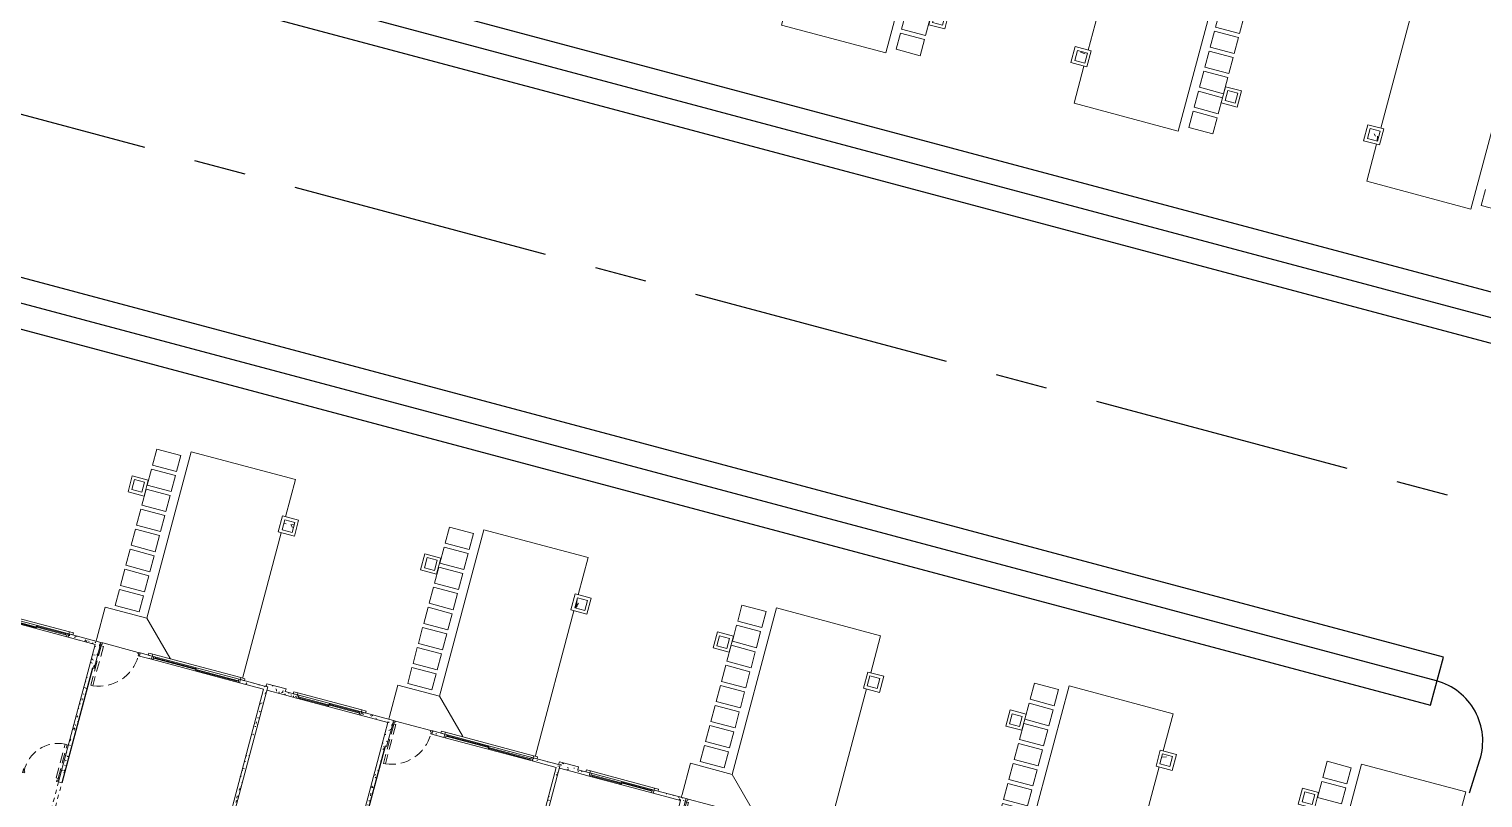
# Model space of a CAD drawing. Header units: metres. Extents: x 689715 to 690980, y 1005284 to 1006835.
# Drawn here: x 690868.11 to 690903.16, y 1005614.45 to 1005632.98 of the extents above; entities that cross this region are included whole.
import ezdxf

# ---------------------------------------------------------------- set-up
doc = ezdxf.new("R2010")
doc.units = ezdxf.units.M
for name, pattern in [('CENTER', [2, 1.25, -0.25, 0.25, -0.25]), ('HIDDEN', [0.375, 0.25, -0.125]), ('Overhead', [0.00396875, 0.00238125, -0.0015875]), ('PHANTOM', [2.5, 1.25, -0.25, 0.25, -0.25, 0.25, -0.25])]:
    doc.linetypes.add(name, pattern=pattern)
for name, color, linetype in [('0_HUELLAS CASAS CASTILLA', 1, 'Continuous'), ('0_NUMERO DE LOTE FASE V', 3, 'Continuous'), ('C-CALLE-ACERA', 8, 'Continuous'), ('CALLES-CENTRO', 2, 'CENTER')]:
    doc.layers.add(name, color=color, linetype=linetype)
for name, color, linetype, lineweight in [('Líneas ocultas', 7, 'HIDDEN', 13), ('Medium Lines', 10, 'Continuous', 18), ('Modelos genéricos', 7, 'Continuous', 13), ('Muros', 7, 'Continuous', 13), ('Overhead', 7, 'Overhead', 13), ('Patrón de corte', 7, 'Continuous', 13), ('Pilares estructurales', 7, 'Continuous', 25), ('Plan Swing', 7, 'HIDDEN', 13), ('Puertas', 7, 'Continuous', 13), ('Suelos', 7, 'Continuous', 9), ('Ventanas', 7, 'Continuous', 13)]:
    doc.layers.add(name, color=color, linetype=linetype, lineweight=lineweight)
pattern_1 = [(49.99999999999996, (0, -2.328306436538696e-10), (0.4377584771638401, -0.03836033982117172), [0.04599999999999997, -0.5029999999999996]), (354.9999999999999, (0, -2.328306436538696e-10), (-0.0843952140696779, 0.4580987315439033), [0.037, -0.402]), (100.451, (0.03600000008009374, -0.003000000258907676), (0.3526758939897786, 0.4199401312074266), [0.03899999999999999, -0.427]), (46.18399999999996, (0, 0.121999999973923), (0.6506308650644553, -0.1004214988211121), [0.06899999999999998, -0.7539999999999997]), (96.63599999999995, (0.05400000012014061, 0.113999999826774), (0.570191611846052, 0.5938707988951815), [0.058, -0.6409999999999998]), (351.1839999999999, (0, 0.121999999973923), (0.5697220635397624, 0.5936975411065765), [0.05499999999999999, -0.6039999999999999]), (21, (0.06099999987054616, 0.09100000001490116), (0.3642747293136029, -0.245780230253577), [0.04599999999999997, -0.5029999999999996]), (326, (0.06099999987054616, 0.09100000001490116), (0.1482769546615402, 0.4415777901075864), [0.03699999999999999, -0.4019999999999999]), (71.451, (0.09099999989848584, 0.07100000022910535), (0.512048302653334, 0.1963072483374968), [0.03900000000000001, -0.4270000000000002]), (37.49999999999998, (0, -2.328306436538696e-10), (0.007375797972208928, 0.2022933454275577), [0.02, -0.3769999999999999, 0.02, -0.3879999999999999, -0.4039999999999999]), (37.49999999999998, (0, -2.328306436538696e-10), (0.007375797972208928, 0.2022933454275577), [-0.8059999999999998, 0.02, -0.384]), (7.49999999999994, (0, -2.328306436538696e-10), (0.1600503399492728, 0.2399435114399267), [0.02, -0.2129999999999999, 0.02, -0.3679999999999999, -0.154]), (7.49999999999994, (0, -2.328306436538696e-10), (0.1600503399492728, 0.2399435114399267), [-0.6209999999999999, 0.02, -0.134]), (327.5, (-0.136000000173226, -2.328306436538696e-10), (0.325416223879766, -0.01404568388630395), [0.02, -0.132, 0.02, -0.455, -0.6309999999999999]), (327.5, (-0.136000000173226, -2.328306436538696e-10), (0.325416223879766, -0.01404568388630395), [-0.6279999999999999, 0.02, -0.6109999999999999]), (317.4999999999999, (-0.1970000000437722, -2.328306436538696e-10), (0.3554815006055005, 0.06081860510782444), [0.01999999999999999, -0.1779999999999999, 0.01999999999999999, -0.2959999999999999, -0.4479999999999997]), (317.4999999999999, (-0.1970000000437722, -2.328306436538696e-10), (0.3554815006055005, 0.06081860510782444), [-0.5139999999999997, 0.01999999999999999, -0.4279999999999998])]

# ---------------------------------------------------------------- blocks, each defined once
blk = doc.blocks.new('M_Opening-Door - 1_20 x 2_21 m-892349-PLANO CLAVE _8 CASAS EN HILERA_ - Dependent 1')
at = {"layer": 'Medium Lines', "color": 53}
for p, q in [((-0.6081886567164145, 0.04000000000000224), (-0.6081886567164145, -0.03999999999999618)), ((0.591811343283585, -0.03999999999999618), (0.591811343283585, 0.04000000000000224))]:
    blk.add_line(p, q, dxfattribs=at)
at = {"layer": 'Overhead', "color": 253}
for p, q in [((0.591811343283585, 0.04000000000000224), (-0.6081886567164145, 0.04000000000000224)), ((-0.6081886567164145, -0.03999999999999618), (0.591811343283585, -0.03999999999999618))]:
    blk.add_line(p, q, dxfattribs=at)
blk = doc.blocks.new('Window-Sliding - VENTANA DE 2_20 X 1_20-1540986-PLANO CLAVE _8 CASAS EN HILERA_ - Dependent 1')
at = {"layer": 'Ventanas', "color": 253}
for p, q in [((1.100365830454672, 0.04), (-1.099634169545327, 0.04)), ((-1.099634169545327, 0.04), (-1.099634169545327, -0.03999999999902364)), ((-1.099634169545327, 0.04000000000097637), (1.100365830454672, 0.04000000000097637)), ((-1.061534169779908, -0.03999999999902364), (-1.061534169779908, 0.04000000000097637)), ((-1.061534169779908, 0.04000000000097637), (-1.061534169779908, -0.03999999999902365)), ((1.062265830467165, 9.714248738745823e-13), (-1.061534169779908, 9.714248738745823e-13)), ((-1.026609169545286, 0.04000000000097637), (-1.026609169545286, 9.714248738745823e-13)), ((-0.02185916954532734, 0.02000000000096879), (-1.026609169545286, 0.02000000000096879)), ((-0.02185916954532734, 0.04000000000097637), (-0.02185916954532734, 9.714248738745823e-13)), ((0.000365830454672653, 9.714248738745823e-13), (0.000365830454672653, 0.04000000000097637)), ((0.000365830454672653, 9.714248738745823e-13), (0.000365830454672653, -0.03999999999902364)), ((0.02259083045467268, -0.03999999999902364), (0.02259083045467268, 9.714248738745823e-13)), ((1.027340830454717, -0.03999999999902364), (1.027340830454717, 9.714248738745823e-13)), ((1.062265830467165, 0.04000000000097637), (1.062265830467165, -0.03999999999902365)), ((1.100365830454672, -0.03999999999902364), (1.100365830454672, 0.04)), ((-1.099634169545327, -0.03999999999902364), (1.100365830454672, -0.03999999999902364)), ((-1.099634169545327, -0.03999999999902364), (1.100365830454672, -0.03999999999902364)), ((-1.09963416929923, -0.03999999999902364), (1.100365830455644, -0.03999999999902364)), ((0.02259083045467268, -0.0199999999990375), (1.027340830454716, -0.0199999999990375))]:
    blk.add_line(p, q, dxfattribs=at)
blk = doc.blocks.new('Window-Sliding - VENTANA DE 1_60 X 1_20-1540950-PLANO CLAVE _8 CASAS EN HILERA_ - Dependent 1')
at = {"layer": 'Ventanas', "color": 253}
for p, q in [((-0.799634169545327, -0.04), (-0.799634169545327, 0.03999999999902364)), ((-0.799634169545327, 0.03999999999902364), (0.8003658304546724, 0.03999999999902364)), ((-0.7996341695453272, 0.03999999999902364), (0.8003658304546725, 0.03999999999902364)), ((-0.7996341692992297, 0.03999999999902364), (0.800365830455645, 0.03999999999902364)), ((-0.7615341697799087, 0.03999999999902364), (-0.7615341697799087, -0.04000000000097637)), ((-0.7615341697799087, -0.04000000000097637), (-0.7615341697799087, 0.03999999999902365)), ((0.000365830454672653, -9.714248738745823e-13), (0.000365830454672653, 0.03999999999902364)), ((0.02259083045467268, 0.03999999999902364), (0.02259083045467268, -9.714248738745823e-13)), ((0.02259083045467268, 0.0199999999990375), (0.7273408304547152, 0.0199999999990375)), ((0.7273408304547152, 0.03999999999902364), (0.7273408304547152, -9.714248738745823e-13)), ((0.7622658304671647, -0.04000000000097637), (0.7622658304671647, 0.03999999999902365)), ((0.8003658304546724, 0.03999999999902364), (0.8003658304546724, -0.04)), ((0.8003658304546724, -0.04), (-0.799634169545327, -0.04)), ((-0.7996341695453272, -0.04000000000097637), (0.8003658304546725, -0.04000000000097637)), ((0.7622658304671647, -9.714248738745823e-13), (-0.761534169779909, -9.714248738745823e-13)), ((-0.7266091695452884, -0.04000000000097637), (-0.7266091695452884, -9.714248738745823e-13)), ((-0.02185916954532734, -0.02000000000096879), (-0.7266091695452884, -0.02000000000096879)), ((-0.02185916954532734, -0.04000000000097637), (-0.02185916954532734, -9.714248738745823e-13)), ((0.000365830454672653, -9.714248738745823e-13), (0.000365830454672653, -0.04000000000097637))]:
    blk.add_line(p, q, dxfattribs=at)
blk = doc.blocks.new('M_MOLDURA SENCILLA PARA VENTANAS - 2_20x1_20-1429797-PLANO CLAVE _8 CASAS EN HILERA_ - Dependent 1')
at = {"layer": 'Modelos genéricos', "color": 9, "lineweight": 9}
for p, q in [((-0.975000000000008, 0.08999999999999686), (-1.075000000000009, 0.08999999999999686)), ((-1.075000000000009, 0.08999999999999686), (-1.075000000000009, 0.04000000000000823)), ((-1.075000000000009, 0.04000000000000823), (-0.975000000000008, 0.04000000000000823)), ((-0.975000000000008, 0.04000000000000823), (-0.975000000000008, 0.08999999999999686)), ((1.324999999999992, 0.08999999999999686), (1.224999999999992, 0.08999999999999686)), ((1.224999999999992, 0.08999999999999686), (1.224999999999992, 0.04000000000000823)), ((1.224999999999992, 0.04000000000000823), (1.324999999999992, 0.04000000000000823)), ((1.324999999999992, 0.04000000000000823), (1.324999999999992, 0.08999999999999686))]:
    blk.add_line(p, q, dxfattribs=at)
at = {"layer": 'Modelos genéricos', "color": 253}
blk.add_line((-0.9750000000000082, 0.09000000000000001), (1.224999999999992, 0.09000000000000001), dxfattribs=at)
blk = doc.blocks.new('M_MOLDURA SENCILLA PARA VENTANAS - 1_20x1_60-V5-PLANO CLAVE _8 CASAS EN HILERA_ - Dependent 1')
at = {"layer": 'Modelos genéricos', "color": 9, "lineweight": 9}
for p, q in [((-0.675000000000009, 0.08999999999999686), (-0.7750000000000079, 0.08999999999999686)), ((-0.7750000000000079, 0.08999999999999686), (-0.7750000000000079, 0.04000000000000823)), ((-0.7750000000000079, 0.04000000000000823), (-0.675000000000009, 0.04000000000000823)), ((-0.675000000000009, 0.04000000000000823), (-0.675000000000009, 0.08999999999999686)), ((1.024999999999992, 0.08999999999999686), (0.9249999999999912, 0.08999999999999686)), ((0.9249999999999912, 0.08999999999999686), (0.9249999999999912, 0.04000000000000823)), ((0.9249999999999912, 0.04000000000000823), (1.024999999999992, 0.04000000000000823)), ((1.024999999999992, 0.04000000000000823), (1.024999999999992, 0.08999999999999686))]:
    blk.add_line(p, q, dxfattribs=at)
at = {"layer": 'Modelos genéricos', "color": 253}
blk.add_line((-0.675000000000008, 0.09000000000000001), (0.924999999999992, 0.09000000000000001), dxfattribs=at)
blk = doc.blocks.new('M_SINGLE DOOR_PRINCIPAL - _98 x 2_18-1543017-PLANO CLAVE _8 CASAS EN HILERA_ - Dependent 1')
at = {"layer": 'Plan Swing', "color": 253}
for p, q in [((0.4089999999999979, 0.04000000000001053), (0.4089999999999979, 1.02000000000001)), ((0.4600000000000514, 1.02000000000001), (0.4089999999999979, 1.02000000000001)), ((0.4600000000000514, 0.04000000000001053), (0.4600000000000514, 1.02000000000001)), ((0.4600000000000514, 0.04000000000001053), (0.4089999999999979, 0.04000000000001053))]:
    blk.add_line(p, q, dxfattribs=at)
blk.add_arc((0.520000000000048, 0.04480403496726841), 0.9814928273890571, 96.49364626227735, 179.9999999999998, dxfattribs=at)
at = {"layer": 'Puertas', "color": 9, "lineweight": 9}
for p, q in [((-0.460000000000006, 0.04000000000000724), (-0.4900000000000043, 0.04000000000000717)), ((-0.4600000000000058, -0.0122499999999987), (-0.460000000000006, 0.04000000000000724)), ((0.4899999999999966, 0.0400000000000091), (0.4599999999999982, 0.04000000000000896)), ((0.4599999999999982, 0.04000000000000896), (0.4599999999999982, -0.01224999999999695)), ((-0.4900000000000041, -0.03999999999999282), (-0.4400000000000057, -0.03999999999999271)), ((-0.4400000000000058, -0.01224999999999866), (-0.4600000000000058, -0.0122499999999987)), ((-0.4400000000000057, -0.03999999999999271), (-0.4400000000000058, -0.01224999999999866)), ((0.4599999999999982, -0.01224999999999695), (0.4399999999999982, -0.01224999999999702)), ((0.4399999999999982, -0.01224999999999702), (0.4399999999999982, -0.03999999999999092)), ((0.4399999999999982, -0.03999999999999092), (0.4899999999999966, -0.03999999999999099))]:
    blk.add_line(p, q, dxfattribs=at)
at = {"layer": 'Puertas', "color": 253}
for p, q in [((-0.4600000000000056, -0.01224999999998467), (-0.4600000000000056, -0.01099999999998057)), ((-0.4550000000000055, -0.01099999999998056), (-0.4600000000000056, -0.01099999999998057)), ((-0.4550000000000054, -0.01099999999998668), (-0.4600000000000054, -0.0109999999999867)), ((-0.4600000000000056, -0.01224999999998467), (-0.4550000000000055, -0.01224999999998466)), ((-0.4550000000000055, -0.01099999999998056), (-0.4550000000000055, -0.01224999999998466)), ((-0.4550000000000054, -0.01099999999998668), (-0.4550000000000054, -0.0122499999999908))]:
    blk.add_line(p, q, dxfattribs=at)
blk = doc.blocks.new('PV_PUERTA SENCILLA - _90 x 2_17-1542279-PLANO CLAVE _8 CASAS EN HILERA_ - Dependent 1')
at = {"layer": 'Líneas ocultas', "color": 253}
for p, q in [((0.3683286352964649, 0.03999999999999443), (0.3683286352964649, 0.8799999999999943)), ((0.4193286352964649, 0.8799999999999943), (0.3683286352964649, 0.8799999999999943)), ((0.4193286352964649, 0.03999999999999443), (0.4193286352964649, 0.8799999999999943)), ((0.4193286352964649, 0.03999999999999443), (0.3683286352964649, 0.03999999999999443))]:
    blk.add_line(p, q, dxfattribs=at)
blk.add_arc((0.4193286352964647, 0.03999999999997304), 0.841546790142994, 93.47440736753113, 183.4744073675307, dxfattribs=at)
at = {"layer": 'Puertas', "color": 253}
for p, q in [((-0.4500000000000027, -0.05000000000000356), (-0.450000000000003, 0.04999999999999645)), ((-0.4450000000000029, 0.04999999999999647), (-0.450000000000003, 0.04999999999999645)), ((-0.4450000000000029, 0.04999999999999647), (-0.4450000000000027, -0.05000000000000354)), ((-0.4500000000000027, -0.05000000000000356), (-0.4450000000000027, -0.05000000000000354))]:
    blk.add_line(p, q, dxfattribs=at)
at = {"layer": 'Puertas', "color": 9, "lineweight": 9}
for p, q in [((-0.4200000000000045, 0.03999999999999649), (-0.4450000000000046, 0.03999999999999646)), ((-0.4200000000000044, -0.01225000000000943), (-0.4200000000000045, 0.03999999999999649)), ((0.4499484307344891, 0.03999999999999823), (0.4200000000000014, 0.03999999999999804)), ((0.4200000000000014, 0.03999999999999804), (0.4200000000000016, -0.01225000000000783)), ((-0.4450000000000042, -0.04000000000000354), (-0.4000000000000044, -0.04000000000000346)), ((-0.4000000000000044, -0.01225000000000941), (-0.4200000000000044, -0.01225000000000943)), ((-0.4000000000000044, -0.04000000000000346), (-0.4000000000000044, -0.01225000000000941)), ((0.4200000000000016, -0.01225000000000783), (0.4000000000000016, -0.0122500000000079)), ((0.4000000000000016, -0.0122500000000079), (0.4000000000000013, -0.04000000000000183)), ((0.4000000000000013, -0.04000000000000183), (0.4499484307344889, -0.04000000000000187))]:
    blk.add_line(p, q, dxfattribs=at)
blk = doc.blocks.new('M_Concrete-Rectangular-Column - _25x_25-V7-PLANO CLAVE _8 CASAS EN HILERA_ - Dependent 1')
at = {"layer": 'Pilares estructurales', "lineweight": 13}
h = blk.add_hatch(dxfattribs=at)
h.set_pattern_fill('CONCRETE', color=256, style=0, pattern_type=2)
h.set_pattern_definition([(49.99999999999999, (-7.957000000000001, -75.643), (1.457020047383542, -0.1273482686276515), [0.152, -1.676]), (355, (-7.957000000000001, -75.643), (-0.2818653023739907, 1.528382135238966), [0.122, -1.341]), (100.451, (-7.835, -75.653), (1.17546538358712, 1.400456044289996), [0.13, -1.425]), (46.184, (-7.957000000000001, -75.236), (2.169039294737322, -0.336383022587974), [0.229, -2.515]), (96.636, (-7.776, -75.264), (1.898944685138781, 1.97970782763093), [0.194, -2.137]), (351.184, (-7.957000000000001, -75.236), (1.898795237190718, 1.979372286160904), [0.183, -2.012]), (21, (-7.754, -75.33800000000001), (1.212598781386422, -0.8177586412751406), [0.152, -1.676]), (326, (-7.754, -75.33800000000001), (0.4944494143613917, 1.473404145724342), [0.122, -1.341]), (71.45100000000001, (-7.653, -75.406), (1.707039752549385, 0.6549895290889265), [0.13, -1.425]), (37.50000000000001, (-7.957000000000001, -75.643), (0.02416182372297015, 0.6765066195347833), [0.067, -1.258, 0.067, -1.294, -1.346]), (37.50000000000001, (-7.957000000000001, -75.643), (0.02416182372297015, 0.6765066195347833), [-2.686, 0.067, -1.279]), (7.499999999999999, (-7.957000000000001, -75.643), (0.5349359976128323, 0.8016816565557453), [0.067, -0.7090000000000001, 0.067, -1.227, -0.513]), (7.499999999999999, (-7.957000000000001, -75.643), (0.5349359976128323, 0.8016816565557453), [-2.071, 0.067, -0.446]), (327.5, (-8.41, -75.643), (1.084235554558972, -0.04571938571545769), [0.067, -0.441, 0.067, -1.518, -2.103]), (327.5, (-8.41, -75.643), (1.084235554558972, -0.04571938571545769), [-2.093, 0.067, -2.036]), (317.5, (-8.613, -75.643), (1.185122407334744, 0.2039163545013021), [0.067, -0.593, 0.067, -0.986, -1.494]), (317.5, (-8.613, -75.643), (1.185122407334744, 0.2039163545013021), [-1.713, 0.067, -1.426])])
h.paths.add_polyline_path([(0.1250000000000062, -0.1249999999999326), (0.1250000000000062, 0.1250000000000625), (-0.1249999999999932, 0.1250000000000625), (-0.1249999999999932, -0.1249999999998936)], flags=0)
blk = doc.blocks.new('MOLDURA COLUMNA - 0_40x_40-1533038-PLANO CLAVE _8 CASAS EN HILERA_ - Dependent 1')
at = {"layer": 'Modelos genéricos', "color": 253}
for p, q in [((0.2000000000000064, 0.1999999999999915), (-0.1999999999999938, 0.1999999999999915)), ((-0.1999999999999937, 0.1999999999999915), (-0.1999999999999937, -0.2000000000000085)), ((-0.1249999999999938, -0.1250000000000084), (-0.1249999999999937, 0.1249999999999915)), ((-0.1249999999999937, 0.1249999999999915), (0.1250000000000063, 0.1249999999999915)), ((0.1250000000000063, 0.1249999999999915), (0.1250000000000063, -0.1250000000000084)), ((0.2000000000000064, -0.2000000000000085), (0.2000000000000064, 0.1999999999999915)), ((-0.1999999999999937, -0.2000000000000085), (0.2000000000000065, -0.2000000000000085)), ((0.1250000000000063, -0.1250000000000084), (-0.1249999999999938, -0.1250000000000084))]:
    blk.add_line(p, q, dxfattribs=at)
blk = doc.blocks.new('012-AR_CASTILLA_MODELO B_rvt-1-PLANO CLAVE _8 CASAS EN HILERA_ - Dependent 1')
at = {"layer": 'Patrón de corte'}
h = blk.add_hatch(dxfattribs=at)
h.set_pattern_fill('HORMIGÓN', color=254, scale=0.9999999999999999, style=0, pattern_type=2)
h.set_pattern_definition(pattern_1)
h.paths.add_polyline_path([(11.64183760143351, 80.16254749684595), (11.72183760162443, 80.16254749638028), (11.72183760168264, 83.02771324058995), (11.64183760154992, 83.02771324035712), (11.64183760166634, 82.04388341144659)], flags=0)
h.paths.add_polyline_path([(11.72183760144981, 84.22771324007772), (11.72183760127518, 87.69771324051544), (11.64183760154992, 87.69771324051544), (11.64183760154992, 84.22771324007772)], flags=0)
h = blk.add_hatch(dxfattribs=at)
h.set_pattern_fill('HORMIGÓN', color=254, scale=0.9999999999999999, style=0, pattern_type=2)
h.set_pattern_definition(pattern_1)
h.paths.add_polyline_path([(14.82183760148473, 79.59754749690183), (14.82183760136832, 87.69771324028261), (14.74183760152664, 87.69771324051544), (14.74183760152664, 79.59754749643616)], flags=0)
h = blk.add_hatch(dxfattribs=at)
h.set_pattern_fill('HORMIGÓN', color=254, scale=0.9999999999999999, style=0, pattern_type=2)
h.set_pattern_definition(pattern_1)
h.paths.add_polyline_path([(11.72183760162443, 79.59754749643616), (11.72183760162443, 80.16254749638028), (11.60183760151267, 80.16254749684595), (11.60183760157088, 79.59754749643616)], flags=0)
h = blk.add_hatch(dxfattribs=at)
h.set_pattern_fill('HORMIGÓN', color=254, scale=0.9999999999999999, style=0, pattern_type=2)
h.set_pattern_definition(pattern_1)
h.paths.add_polyline_path([(14.30183760158252, 79.51754749682732), (14.30183760169894, 79.59754749643616), (14.00183760165237, 79.59754749643616), (14.00183760159416, 79.51754749636166)], flags=0)
h.paths.add_polyline_path([(11.60178603231907, 79.51754749636166), (12.40183760155924, 79.51754749636166), (12.40183760150103, 79.59754749690183), (11.60178603220265, 79.59754749643616)], flags=0)
h.paths.add_polyline_path([(10.6217860323377, 79.51754749659449), (10.62178603222128, 79.59754749643616), (10.32178603223292, 79.59754749643616), (10.32178603217471, 79.51754749706015)], flags=0)
h.paths.add_polyline_path([(7.521837601496372, 79.51754749682732), (8.121786032337695, 79.51754749636166), (8.12178603245411, 79.59754749643616), (7.521837601438165, 79.59754749643616)], flags=0)
h = blk.add_hatch(dxfattribs=at)
h.set_pattern_fill('HORMIGÓN', color=254, scale=0.9999999999999999, style=0, pattern_type=2)
h.set_pattern_definition(pattern_1)
h.paths.add_polyline_path([(14.3018376014661, 79.44754749699496), (14.82183760160115, 79.4475474965293), (14.82183760148473, 79.59754749690183), (14.30183760169894, 79.59754749643616), (14.30183760158252, 79.51754749682732)], flags=0)
at = {"layer": 'Muros', "color": 253}
for p, q in [((14.82183760148473, 79.59754749690183), (14.82183760136832, 87.69771324028261)), ((11.63183776917867, 80.16754749673419), (11.63183776894584, 83.02771324035712)), ((11.64183760154992, 83.02771324035712), (11.64183760143351, 80.16254749684595)), ((11.72183760162443, 80.16254749638028), (11.72183760168264, 83.02771324058995)), ((14.74183760164306, 82.94771324028261), (14.74183760152664, 79.51754749636166)), ((11.63183776917867, 80.16754749673419), (11.60183760151267, 80.16754749673419)), ((11.60183760151267, 80.16254749684595), (11.60183760157088, 79.59754749643616)), ((11.64183760143351, 80.16254749684595), (11.60183760151267, 80.16254749684595)), ((11.72183760162443, 79.59754749643616), (11.72183760162443, 80.16254749638028)), ((8.12178603245411, 79.59754749643616), (7.521837601438165, 79.59754749643616)), ((10.62178603222128, 79.59754749643616), (10.32178603223292, 79.59754749643616)), ((10.6217860323377, 79.51754749659449), (10.62178603222128, 79.59754749643616)), ((11.60178603220265, 79.59754749643616), (11.60178603231907, 79.51754749636166)), ((12.40183760150103, 79.59754749690183), (11.72183760162443, 79.59754749643616)), ((14.30183760169894, 79.59754749643616), (14.00183760165237, 79.59754749643616)), ((14.74183760152664, 79.59754749643616), (14.30183760169894, 79.59754749643616)), ((7.521837601496372, 79.51754749682732), (8.121786032337695, 79.51754749636166)), ((10.32178603217471, 79.51754749706015), (10.6217860323377, 79.51754749659449)), ((11.60178603231907, 79.51754749636166), (12.40183760155924, 79.51754749636166)), ((14.00183760159416, 79.51754749636166), (14.30183760158252, 79.51754749682732)), ((14.30183760158252, 79.51754749682732), (14.3018376014661, 79.44754749699496)), ((14.3018376014661, 79.44754749699496), (14.7831324248109, 79.4475474965293)), ((14.74183760152664, 79.51754749636166), (14.82183760160115, 79.51754749636166)), ((14.78313242469449, 79.44754749676213), (14.78313242492732, 79.51755758491345))]:
    blk.add_line(p, q, dxfattribs=at)
at = {"layer": 'Suelos', "color": 9}
for p, q in [((8.081786032300442, 79.46754749701358), (8.08178603235865, 79.4475474965293)), ((8.08178603235865, 79.4475474965293), (8.081786032475065, 75.84254749678075)), ((9.881786032230593, 79.46754749654792), (9.901786032365635, 79.44754749699496)), ((9.901786032365635, 79.44754749699496), (10.68178603233537, 78.66754749673419)), ((10.67178603226785, 79.51754749659449), (11.55178603238892, 79.51754749682732)), ((11.72183974494692, 79.4475474965293), (11.7218397265533, 79.51754749659449)), ((11.7218399476842, 78.66754749650136), (11.72183974494692, 79.4475474965293)), ((10.68178603233537, 78.66754749673419), (11.7218399476842, 78.66754749650136)), ((10.68178603227716, 74.51754749729298), (10.68178603233537, 78.66754749673419)), ((11.50178603245877, 78.56754749664105), (10.9017860321328, 78.56754749664105)), ((10.9017860321328, 78.56754749664105), (10.9017860321328, 78.16754749673419)), ((11.50178603234235, 78.16754749673419), (11.50178603245877, 78.56754749664105)), ((10.9017860321328, 78.16754749673419), (11.50178603234235, 78.16754749673419)), ((11.50178603216773, 78.06754749733955), (10.90178603224922, 78.06754749664105)), ((10.90178603224922, 78.06754749664105), (10.90178603248205, 77.66754749673419)), ((11.50178603210952, 77.66754749673419), (11.50178603216773, 78.06754749733955)), ((10.90178603248205, 77.66754749673419), (11.50178603210952, 77.66754749673419)), ((11.50178603245877, 77.56754749664105), (10.9017860321328, 77.56754749664105)), ((10.9017860321328, 77.56754749664105), (10.90178603236564, 77.16754749673419)), ((11.50178603234235, 77.16754749673419), (11.50178603245877, 77.56754749664105)), ((10.90178603236564, 77.16754749673419), (11.50178603234235, 77.16754749673419)), ((11.50178603245877, 77.06754749664105), (10.90178603236564, 77.06754749664105)), ((10.90178603236564, 77.06754749664105), (10.90178603236564, 76.66754749696702)), ((11.50178603234235, 76.66754749673419), (11.50178603245877, 77.06754749664105)), ((10.90178603236564, 76.66754749696702), (11.50178603234235, 76.66754749673419)), ((11.50178603245877, 76.56754749664105), (10.90178603236564, 76.56754749664105)), ((10.90178603236564, 76.56754749664105), (10.90178603224922, 76.16754749696702)), ((11.50178603222594, 76.16754749673419), (11.50178603245877, 76.56754749664105)), ((10.90178603224922, 76.16754749696702), (11.50178603222594, 76.16754749673419)), ((11.50178603245877, 76.06754749664105), (10.90178603224922, 76.06754749664105)), ((10.90178603224922, 76.06754749664105), (10.90178603236564, 75.66754749673419)), ((11.50178603234235, 75.66754749673419), (11.50178603245877, 76.06754749664105)), ((8.08178603235865, 75.44254749664105), (8.081786032416858, 74.51754749682732)), ((10.90178603236564, 75.66754749673419), (11.50178603234235, 75.66754749673419)), ((11.50178603245877, 75.56754749664105), (10.90178603236564, 75.56754749687389)), ((10.90178603236564, 75.56754749687389), (10.9017860321328, 75.16754749696702)), ((11.50178603228414, 75.16754749719985), (11.50178603245877, 75.56754749664105)), ((10.9017860321328, 75.16754749696702), (11.50178603228414, 75.16754749719985)), ((11.50178603257518, 75.06754749664105), (10.90178603236564, 75.06754749664105)), ((10.90178603236564, 75.06754749664105), (10.9017860320746, 74.66754749673419)), ((11.50178603234235, 74.66754749719985), (11.50178603257518, 75.06754749664105)), ((10.9017860320746, 74.66754749673419), (11.50178603234235, 74.66754749719985)), ((8.081786032184027, 74.51754749682732), (10.68178603227716, 74.51754749729298))]:
    blk.add_line(p, q, dxfattribs=at)
at = {"color": 254, "lineweight": 13}
for name, p, rotation in [('M_Opening-Door - 1_20 x 2_21 m-892349-PLANO CLAVE _8 CASAS EN HILERA_ - Dependent 1', (11.68183760164538, 83.61952458345331), 270), ('PV_PUERTA SENCILLA - _90 x 2_17-1542279-PLANO CLAVE _8 CASAS EN HILERA_ - Dependent 1', (12.17178603215143, 82.98771324031986), 179.9999999999999), ('Window-Sliding - VENTANA DE 2_20 X 1_20-1540986-PLANO CLAVE _8 CASAS EN HILERA_ - Dependent 1', (9.222151862748433, 79.55754749733023), 179.9999999999999), ('Window-Sliding - VENTANA DE 1_60 X 1_20-1540950-PLANO CLAVE _8 CASAS EN HILERA_ - Dependent 1', (13.20220343192341, 79.55754749686457), 179.9999999999999), ('M_MOLDURA SENCILLA PARA VENTANAS - 2_20x1_20-1429797-PLANO CLAVE _8 CASAS EN HILERA_ - Dependent 1', (9.346786032314412, 79.55754749733023), 179.9999999999999), ('M_MOLDURA SENCILLA PARA VENTANAS - 1_20x1_60-V5-PLANO CLAVE _8 CASAS EN HILERA_ - Dependent 1', (13.3268376016058, 79.55754749663174), 179.9999999999999)]:
    blk.add_blockref(name, p, dxfattribs=dict(at, rotation=rotation))
for name, p in [('M_SINGLE DOOR_PRINCIPAL - _98 x 2_18-1543017-PLANO CLAVE _8 CASAS EN HILERA_ - Dependent 1', (11.11178603227017, 79.55754749686457)), ('MOLDURA COLUMNA - 0_40x_40-1533038-PLANO CLAVE _8 CASAS EN HILERA_ - Dependent 1', (7.956786032300442, 75.64254749636166)), ('M_Concrete-Rectangular-Column - _25x_25-V7-PLANO CLAVE _8 CASAS EN HILERA_ - Dependent 1', (7.956786032300442, 75.64254749636166)), ('MOLDURA COLUMNA - 0_40x_40-1533038-PLANO CLAVE _8 CASAS EN HILERA_ - Dependent 1', (11.70678603230044, 75.64254749729298))]:
    blk.add_blockref(name, p, dxfattribs=at)
blk = doc.blocks.new('C TRANSFORMADA A B')
at = {"layer": 'Suelos', "color": 9}
for p, q in [((290.9939854096156, -13.88005156174768), (290.9939854096156, -13.28005156153813)), ((290.5939854097087, -13.88005156145664), (290.9939854096156, -13.88005156174768)), ((291.1439854095224, -14.10005156154511), (286.9939854096156, -14.10005156166153)), ((291.1439854095224, -16.70005156158004), (291.1439854095224, -14.10005156154511)), ((286.2139854098205, -16.70005156152183), (289.8189854093362, -16.70005156146362)), ((290.2189854097087, -16.70005156158004), (291.1439854095224, -16.70005156140542))]:
    blk.add_line(p, q, dxfattribs=at)
at = {"color": 254, "lineweight": 13, "rotation": 90.00000000000001}
for name in ['MOLDURA COLUMNA - 0_40x_40-1533038-PLANO CLAVE _8 CASAS EN HILERA_ - Dependent 1', 'M_Concrete-Rectangular-Column - _25x_25-V7-PLANO CLAVE _8 CASAS EN HILERA_ - Dependent 1']:
    blk.add_blockref(name, (290.0189854099881, -16.82505156163825), dxfattribs=at)
blk = doc.blocks.new('A TRANSFORMADA A B')
at = {"layer": 'Suelos', "color": 9}
for p, q in [((290.4939854068216, -64.38005156151485), (290.0939854071476, -64.38005156157305)), ((290.0939854071476, -64.38005156157305), (290.0939854064491, -64.98005156154977)), ((290.4939854068216, -64.98005156149156), (290.4939854068216, -64.38005156151485)), ((290.9939854068216, -64.38005156157305), (290.5939854069147, -64.38005156151485)), ((290.5939854069147, -64.38005156151485), (290.5939854069147, -64.98005156160798)), ((290.9939854068216, -64.98005156184081), (290.9939854068216, -64.38005156157305)), ((290.0939854064491, -64.98005156154977), (290.4939854068216, -64.98005156149156)), ((290.5939854069147, -64.98005156160798), (290.9939854068216, -64.98005156184081)), ((291.1439854067285, -65.20005156158004), (286.9939854068216, -65.20005156181287)), ((291.1439854069613, -67.80005156161496), (291.1439854067285, -65.20005156158004)), ((290.2189854069147, -67.80005156149855), (291.1439854067285, -67.80005156144034))]:
    blk.add_line(p, q, dxfattribs=at)
at = {"color": 254, "lineweight": 13, "rotation": 90}
blk.add_blockref('MOLDURA COLUMNA - 0_40x_40-1533038-PLANO CLAVE _8 CASAS EN HILERA_ - Dependent 1', (290.0189854067285, -64.17505156161496), dxfattribs=at)
blk = doc.blocks.new('CASTILLA 7 NUEVA')
at = {"rotation": 269.9999998879757}
for name, p in [('A TRANSFORMADA A B', (330.5665340038831, 260.2961971417535)), ('C TRANSFORMADA A B', (323.2665340037202, 260.2961971557233))]:
    blk.add_blockref(name, p, dxfattribs=at)
at = {"layer": '0_HUELLAS CASAS CASTILLA', "color": 8, "lineweight": 5}
for p in [(261.9846956953988, -105.3653356283903), (269.284695695038, -105.3653356430586), (276.5846956959576, -105.3653356572613), (283.8846956957132, -105.3653356723953), (291.1846956951194, -105.3653356872965)]:
    blk.add_blockref('012-AR_CASTILLA_MODELO B_rvt-1-PLANO CLAVE _8 CASAS EN HILERA_ - Dependent 1', p, dxfattribs=at)

msp = doc.modelspace()

# ---------------------------------------------------------------- linework, layer by layer
at = {"layer": 'C-CALLE-ACERA', "linetype": 'Continuous', "ltscale": 5}
for p, q in [((690800.1058626678, 1005654.186970455), (690904.984686737, 1005626.214305529)), ((690799.7966161025, 1005653.02750223), (690904.6754532779, 1005625.054833806)), ((690902.2104768432, 1005617.846603055), (690797.8380545226, 1005645.684203479)), ((690797.5288079573, 1005644.524735255), (690901.9012302781, 1005616.687134832))]:
    msp.add_line(p, q, dxfattribs=at)
at = {"layer": 'C-CALLE-ACERA', "linetype": 'Continuous', "ltscale": 5, "flags": 128}
for points in [[(690799.9512393854, 1005653.607236343), (690904.8300700062, 1005625.634569663, 0.4010149830202853), (690906.6469841687, 1005626.632150762), (690906.9387805294, 1005627.556044067)], [(690902.838681146, 1005614.574201664), (690903.0895396372, 1005615.36847641, 0.4275364819139554), (690902.045741888, 1005617.26956587), (690797.6834312404, 1005645.104469368)]]:
    msp.add_lwpolyline(points, format="xyb", dxfattribs=at)
msp.add_lwpolyline([(690901.90122087, 1005616.687099558), (690902.2104768432, 1005617.846603055)], dxfattribs=at)
at = {"layer": 'CALLES-CENTRO', "linetype": 'CENTER', "ltscale": 5, "flags": 128}
msp.add_lwpolyline([(690661.9517737363, 1005685.859832838), (690787.7057648343, 1005652.319465773), (690909.7198456922, 1005619.776585636)], dxfattribs=at)

# ---------------------------------------------------------------- block references
at = {"layer": '0_NUMERO DE LOTE FASE V', "linetype": 'PHANTOM'}
for p, rotation in [((690612.0991462446, 1005738.120083135), 345.0660436350147), ((691148.6920277637, 1005517.075476691), 165.0660436350674)]:
    msp.add_blockref('CASTILLA 7 NUEVA', p, dxfattribs=dict(at, rotation=rotation))

doc.saveas('drawing.dxf')
